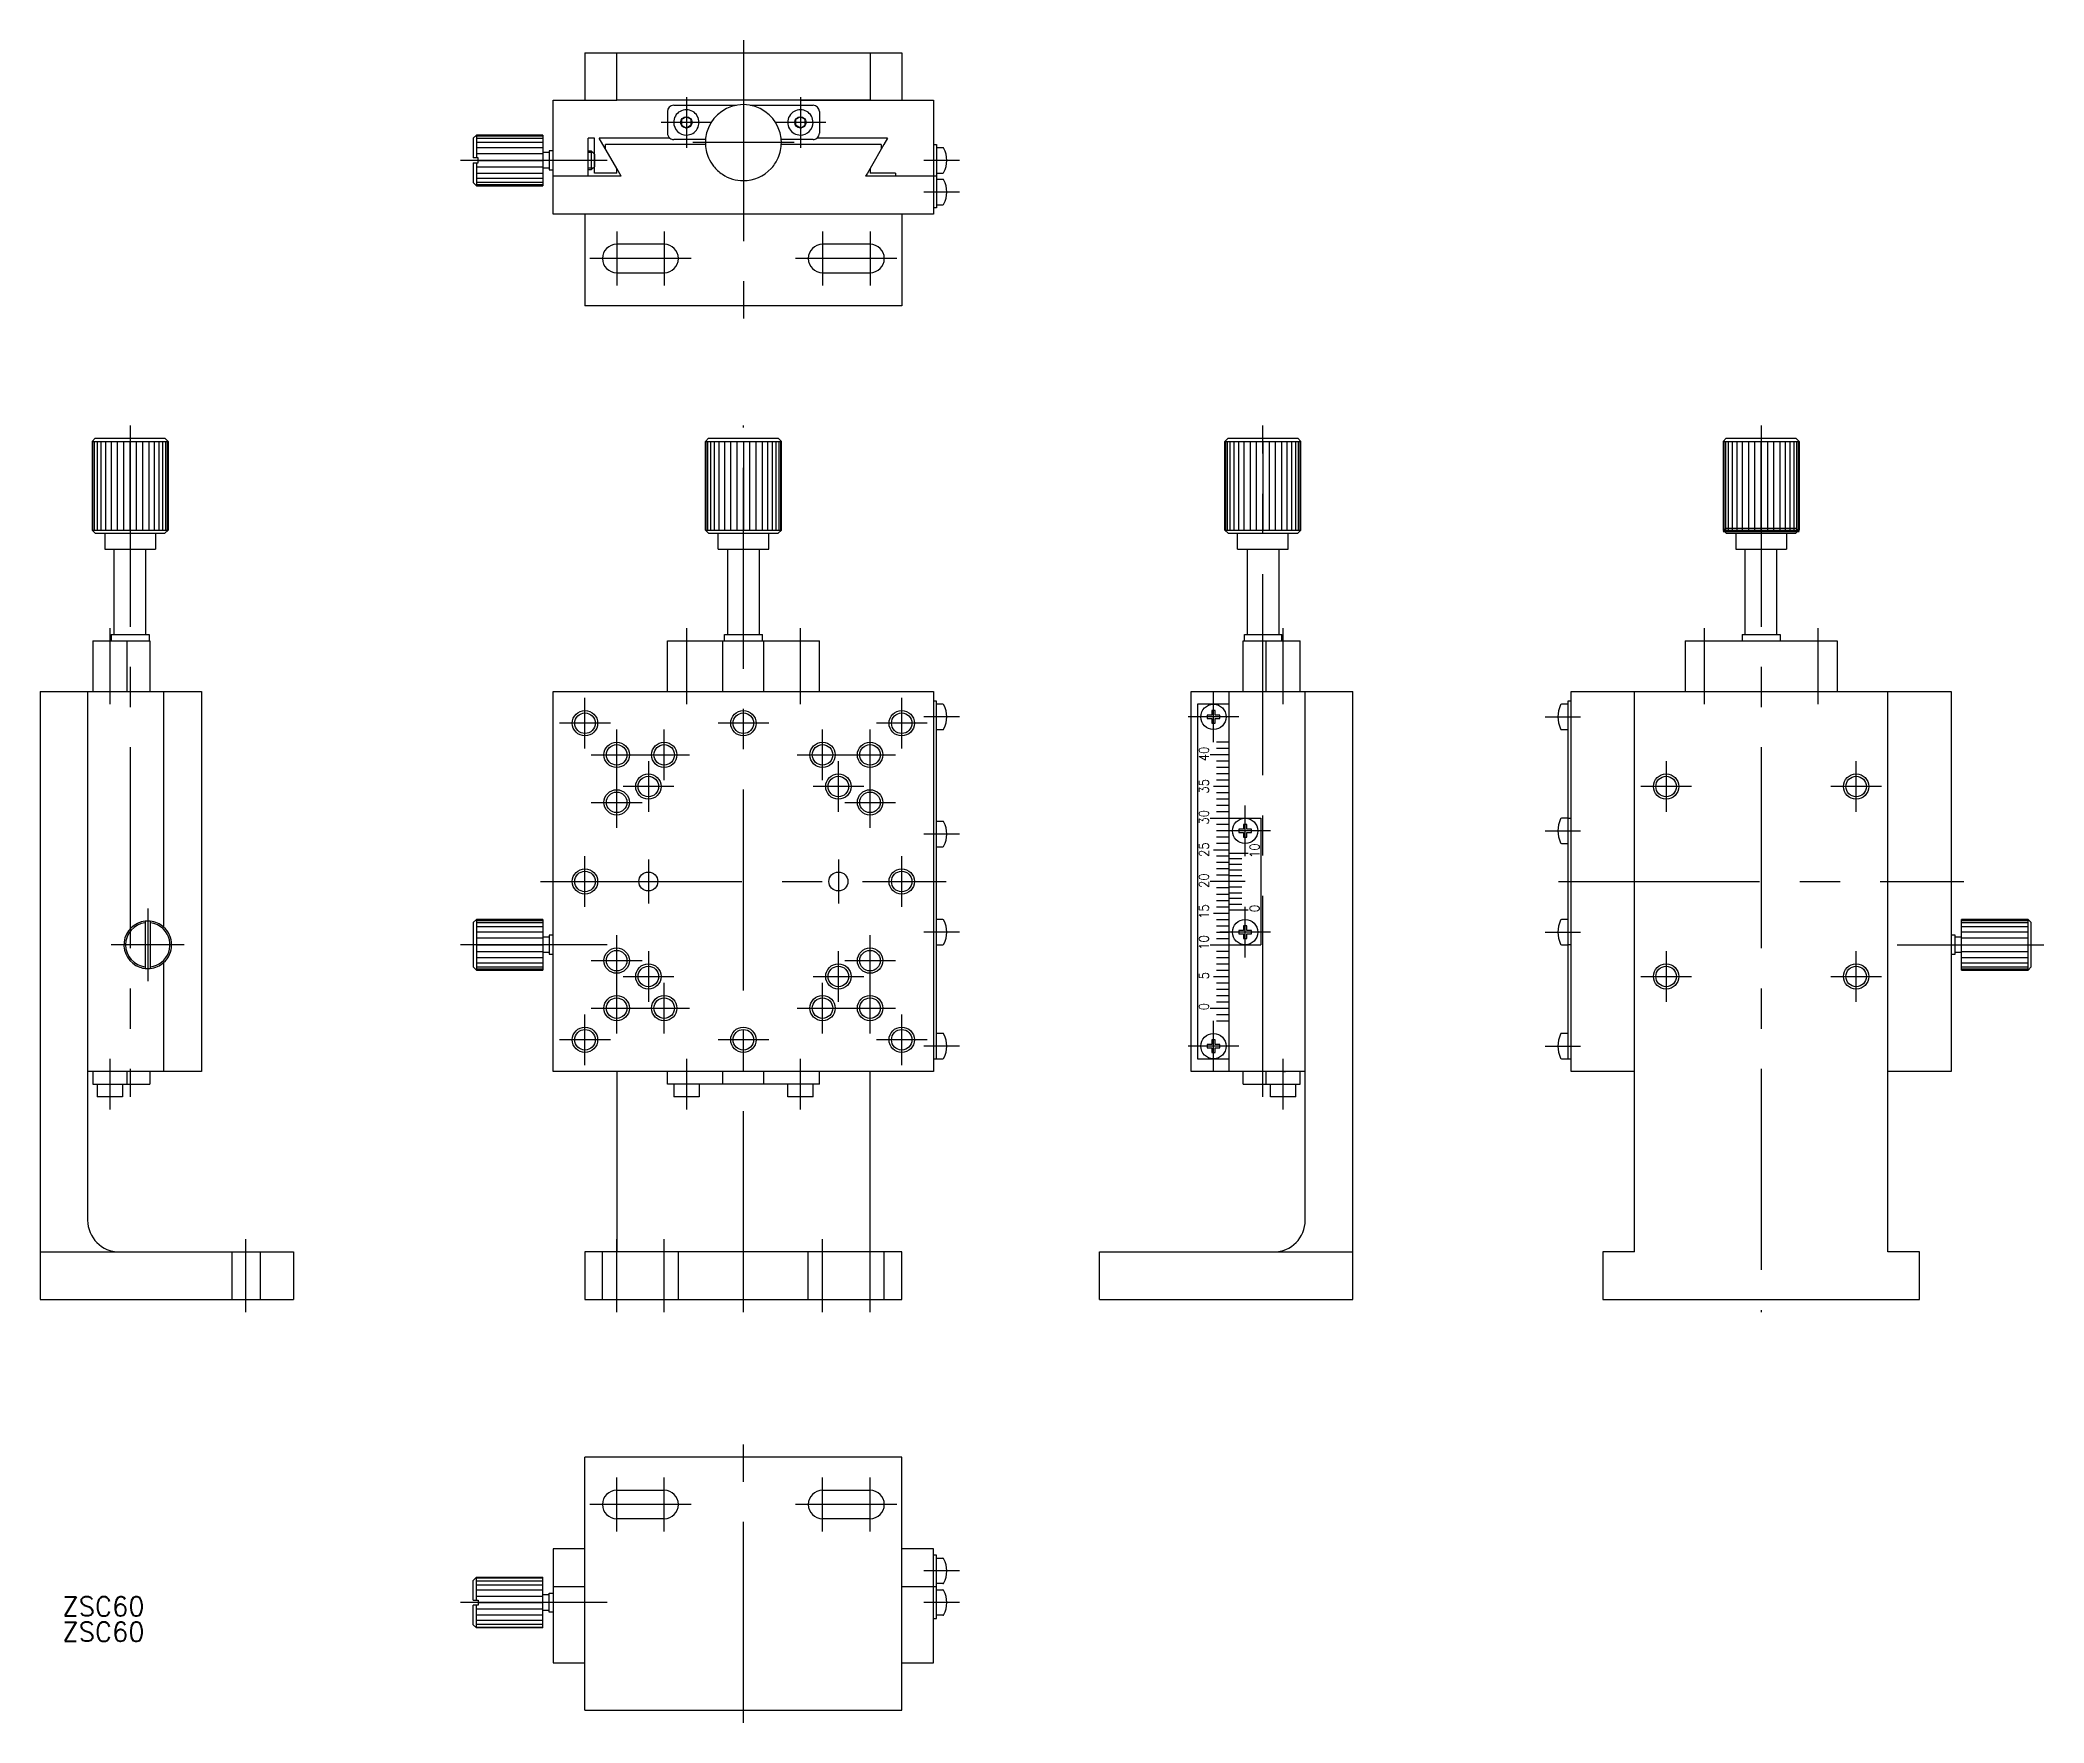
# Model space of a CAD drawing. Extents: x -111 to 205, y -133 to 133.
import ezdxf

# ---------------------------------------------------------------- set-up
doc = ezdxf.new("R2010")
doc.units = 0
doc.linetypes.add('CENTER', pattern=[50.8, 31.75, -6.35, 6.35, -6.35])
doc.linetypes.add('DASHED', pattern=[19.05, 12.7, -6.35])
doc.layers.get('0').update_dxf_attribs({"linetype": 'CONTINUOUS'})
doc.layers.add('CENTER', color=1, linetype='CENTER')
doc.styles.add('CONVERTER_1', font='txt.shx', dxfattribs={"width": 0.9})
doc.styles.get("Standard").update_dxf_attribs({"font": 'txt.shx', "height": 3, "bigfont": 'bigfont.shx'})

msp = doc.modelspace()

# ---------------------------------------------------------------- linework, layer by layer
at = {"color": 7, "linetype": 'CONTINUOUS'}
for p, q in [((-25, 130.9), (25, 130.9)), ((-25, 130.9), (-25, 123.4)), ((-20, 123.4), (-20, 130.9)), ((20, 130.9), (20, 123.4)), ((25, 130.9), (25, 123.4)), ((-30, 111.4), (-30, 123.4)), ((-30, 123.4), (-20, 123.4)), ((20, 123.4), (-20, 123.4)), ((9, 123.4), (20, 123.4)), ((20, 123.4), (30, 123.4)), ((30, 123.4), (30, 110.9)), ((-12, 121.6), (-12, 118.2)), ((-11, 122.6), (-1.09, 122.6)), ((-9, 120.8), (-9.78, 120.35)), ((-9.78, 120.35), (-9.78, 119.45)), ((-8.22, 120.35), (-9, 120.8)), ((-8.22, 119.45), (-8.22, 120.35)), ((1.09, 122.6), (11, 122.6)), ((9, 120.8), (8.22, 120.35)), ((8.22, 120.35), (8.22, 119.45)), ((9.78, 120.35), (9, 120.8)), ((9.78, 119.45), (9.78, 120.35)), ((12, 121.6), (12, 118.2)), ((-42.64, 117.4), (-42.14, 117.9)), ((-42.64, 117.4), (-42.64, 114.3)), ((-31.64, 117.9), (-42.14, 117.9)), ((-42.14, 117.9), (-42.14, 114.3)), ((-42.14, 117.77), (-31.64, 117.77)), ((-31.64, 117.37), (-42.14, 117.37)), ((-31.64, 117.9), (-31.64, 115.13)), ((-23.5, 117.4), (-24.5, 117.4)), ((-24.5, 111.4), (-24.5, 117.4)), ((-23.5, 111.9), (-23.5, 117.4)), ((-11.6, 117.4), (-22.75, 117.4)), ((-20, 112.64), (-22.75, 117.4)), ((-5.96, 117.2), (-11, 117.2)), ((-9.78, 119.45), (-9, 119)), ((-8.22, 119.45), (-9, 119)), ((11, 117.2), (5.96, 117.2)), ((9, 119), (8.22, 119.45)), ((9, 119), (9.78, 119.45)), ((22.75, 117.4), (11.6, 117.4)), ((22.75, 117.4), (22.18, 116.4)), ((-41.84, 114.3), (-42.64, 114.3)), ((-31.64, 116.73), (-42.14, 116.73)), ((-31.64, 115.9), (-42.14, 115.9)), ((-31.64, 114.94), (-42.14, 114.94)), ((-41.84, 113.9), (-41.84, 114.3)), ((-41.84, 113.9), (-31.64, 113.9)), ((-41.84, 113.5), (-41.84, 113.9)), ((-31.64, 115.13), (-31.64, 113.9)), ((-30.64, 115.13), (-31.64, 115.13)), ((-31.64, 113.9), (-31.64, 112.68)), ((-30, 115.4), (-30.64, 115.4)), ((-30.64, 115.4), (-30.64, 112.4)), ((-24.5, 115.4), (-24, 115.4)), ((-24, 115.4), (-24, 112.4)), ((-24, 115.4), (-23.5, 114.9)), ((-23.5, 113.9), (-23.5, 114.9)), ((-23.5, 114.9), (-23.5, 112.9)), ((-6, 116.4), (-21.75, 116.4)), ((-21.75, 115.67), (-21.75, 116.4)), ((21.75, 116.4), (6, 116.4)), ((22.18, 116.4), (20, 112.64)), ((21.75, 116.4), (21.75, 115.67)), ((30, 116.4), (30.5, 116.4)), ((30.5, 116.4), (30.5, 111.4)), ((31.49, 115.9), (30.5, 115.9)), ((-42.64, 113.5), (-41.84, 113.5)), ((-42.64, 113.5), (-42.64, 110.4)), ((-42.14, 113.5), (-42.14, 109.9)), ((-42.14, 112.87), (-31.64, 112.87)), ((-42.14, 111.9), (-31.64, 111.9)), ((-42.14, 111.07), (-31.64, 111.07)), ((-31.64, 112.68), (-31.64, 110.04)), ((-30.64, 112.68), (-31.64, 112.68)), ((-30.64, 112.4), (-30, 112.4)), ((-30, 111.9), (-30, 112.4)), ((-30, 105.4), (-30, 111.4)), ((-19.29, 111.4), (-30, 111.4)), ((-24, 112.4), (-24.5, 112.4)), ((-23.5, 112.9), (-24, 112.4)), ((-20, 111.9), (-23.5, 111.9)), ((-19.29, 111.4), (-20, 112.64)), ((-20, 111.9), (-20, 112.64)), ((19.58, 111.9), (19.29, 111.4)), ((30.5, 111.4), (19.29, 111.4)), ((20, 112.64), (19.58, 111.9)), ((20, 112.64), (20, 111.9)), ((24.04, 111.9), (20, 111.9)), ((24.04, 111.9), (24.04, 111.4)), ((30, 110.9), (30, 109.4)), ((30.5, 111.9), (31.49, 111.9)), ((30.5, 111.4), (30.5, 106.4)), ((31.49, 110.9), (30.5, 110.9)), ((-42.14, 109.9), (-42.64, 110.4)), ((-42.14, 110.44), (-31.64, 110.44)), ((-31.64, 110.04), (-42.14, 110.04)), ((-42.14, 109.9), (-31.64, 109.9)), ((-31.64, 110.04), (-31.64, 109.9)), ((30, 109.4), (30, 105.4)), ((30, 105.4), (-30, 105.4)), ((-25, 105.4), (-25, 90.9)), ((25, 105.4), (25, 90.9)), ((30.5, 106.4), (30, 106.4)), ((30.5, 106.9), (31.49, 106.9)), ((-12.5, 100.65), (-20, 100.65)), ((20, 100.65), (12.5, 100.65)), ((-20, 96.15), (-12.5, 96.15)), ((12.5, 96.15), (20, 96.15)), ((25, 90.9), (-25, 90.9)), ((-102.82, 69.5), (-102.32, 70)), ((-102.32, 70), (-99.02, 70)), ((-99.02, 70), (-98.82, 70)), ((-98.82, 70), (-94.82, 70)), ((-94.82, 70), (-91.32, 70)), ((-90.82, 69.5), (-91.32, 70)), ((-5.5, 70), (-6, 69.5)), ((-5.5, 70), (-2, 70)), ((-2, 70), (2, 70)), ((2, 70), (2.2, 70)), ((2.2, 70), (5.5, 70)), ((5.5, 70), (6, 69.5)), ((76.51, 70), (76.01, 69.5)), ((76.51, 70), (80.01, 70)), ((80.01, 70), (84.01, 70)), ((84.01, 70), (84.21, 70)), ((84.21, 70), (87.51, 70)), ((87.51, 70), (88.01, 69.5)), ((154.67, 69.5), (155.17, 70)), ((155.17, 70), (158.47, 70)), ((158.47, 70), (158.67, 70)), ((158.67, 70), (162.67, 70)), ((162.67, 70), (166.17, 70)), ((166.67, 69.5), (166.17, 70)), ((-102.82, 69.5), (-102.82, 55.5)), ((-102.82, 69.5), (-102.73, 69.5)), ((-102.73, 69.5), (-102.73, 55.5)), ((-102.73, 69.5), (-102.46, 69.5)), ((-102.46, 69.5), (-102.46, 55.5)), ((-102.46, 69.5), (-102.02, 69.5)), ((-102.02, 69.5), (-102.02, 55.5)), ((-102.02, 69.5), (-101.42, 69.5)), ((-101.42, 69.5), (-101.42, 55.5)), ((-101.42, 69.5), (-100.68, 69.5)), ((-100.68, 69.5), (-100.68, 55.5)), ((-100.68, 69.5), (-99.82, 69.5)), ((-99.82, 69.5), (-99.82, 55.5)), ((-99.82, 69.5), (-98.84, 69.5)), ((-98.84, 69.5), (-98.84, 55.5)), ((-98.84, 69.5), (-97.86, 69.5)), ((-97.86, 69.5), (-97.86, 55.5)), ((-97.86, 69.5), (-96.82, 69.5)), ((-96.82, 55.5), (-96.82, 69.5)), ((-96.82, 69.5), (-90.82, 69.5)), ((-95.78, 55.5), (-95.78, 69.5)), ((-94.8, 55.5), (-94.8, 69.5)), ((-93.82, 55.5), (-93.82, 69.5)), ((-92.97, 55.5), (-92.97, 69.5)), ((-92.23, 55.5), (-92.23, 69.5)), ((-91.63, 55.5), (-91.63, 69.5)), ((-91.18, 55.5), (-91.18, 69.5)), ((-90.91, 55.5), (-90.91, 69.5)), ((-90.82, 55.5), (-90.82, 69.5)), ((-90.82, 69.5), (-90.82, 55.5)), ((-6, 69.5), (-6, 55.5)), ((-6, 55.5), (-6, 69.5)), ((-6, 69.5), (0, 69.5)), ((-5.91, 69.5), (-5.91, 55.5)), ((-5.64, 69.5), (-5.64, 55.5)), ((-5.2, 69.5), (-5.2, 55.5)), ((-4.6, 69.5), (-4.6, 55.5)), ((-3.86, 69.5), (-3.86, 55.5)), ((-3, 69.5), (-3, 55.5)), ((-2.02, 69.5), (-2.02, 55.5)), ((-1.04, 69.5), (-1.04, 55.5)), ((0, 69.5), (0, 55.5)), ((0, 69.5), (1.04, 69.5)), ((1.04, 55.5), (1.04, 69.5)), ((1.04, 69.5), (2.02, 69.5)), ((2.02, 55.5), (2.02, 69.5)), ((2.02, 69.5), (3, 69.5)), ((3, 55.5), (3, 69.5)), ((3, 69.5), (3.86, 69.5)), ((3.86, 55.5), (3.86, 69.5)), ((3.86, 69.5), (4.6, 69.5)), ((4.6, 55.5), (4.6, 69.5)), ((4.6, 69.5), (5.2, 69.5)), ((5.2, 55.5), (5.2, 69.5)), ((5.2, 69.5), (5.64, 69.5)), ((5.64, 55.5), (5.64, 69.5)), ((5.64, 69.5), (5.91, 69.5)), ((5.91, 55.5), (5.91, 69.5)), ((5.91, 69.5), (6, 69.5)), ((6, 55.5), (6, 69.5)), ((76.01, 55.5), (76.01, 69.5)), ((76.01, 69.5), (76.01, 55.5)), ((76.01, 69.5), (82.01, 69.5)), ((76.11, 69.5), (76.11, 55.5)), ((76.38, 69.5), (76.38, 55.5)), ((76.82, 69.5), (76.82, 55.5)), ((77.42, 69.5), (77.42, 55.5)), ((78.16, 69.5), (78.16, 55.5)), ((79.01, 69.5), (79.01, 55.5)), ((79.99, 69.5), (79.99, 55.5)), ((80.97, 69.5), (80.97, 55.5)), ((82.01, 69.5), (82.01, 55.5)), ((82.01, 69.5), (83.06, 69.5)), ((83.06, 55.5), (83.06, 69.5)), ((83.06, 69.5), (84.03, 69.5)), ((84.03, 55.5), (84.03, 69.5)), ((84.03, 69.5), (85.01, 69.5)), ((85.01, 55.5), (85.01, 69.5)), ((85.01, 69.5), (85.87, 69.5)), ((85.87, 55.5), (85.87, 69.5)), ((85.87, 69.5), (86.61, 69.5)), ((86.61, 55.5), (86.61, 69.5)), ((86.61, 69.5), (87.21, 69.5)), ((87.21, 55.5), (87.21, 69.5)), ((87.21, 69.5), (87.65, 69.5)), ((87.65, 55.5), (87.65, 69.5)), ((87.65, 69.5), (87.92, 69.5)), ((87.92, 55.5), (87.92, 69.5)), ((87.92, 69.5), (88.01, 69.5)), ((88.01, 55.5), (88.01, 69.5)), ((154.67, 69.5), (154.67, 55.5)), ((154.67, 69.5), (154.77, 69.5)), ((154.77, 69.5), (154.77, 55.5)), ((154.77, 69.5), (155.04, 69.5)), ((155.04, 69.5), (155.04, 55.5)), ((155.04, 69.5), (155.48, 69.5)), ((155.48, 69.5), (155.48, 55.5)), ((155.48, 69.5), (156.08, 69.5)), ((156.08, 69.5), (156.08, 55.5)), ((156.08, 69.5), (156.82, 69.5)), ((156.82, 69.5), (156.82, 55.5)), ((156.82, 69.5), (157.67, 69.5)), ((157.67, 69.5), (157.67, 55.5)), ((157.67, 69.5), (158.65, 69.5)), ((158.65, 69.5), (158.65, 55.5)), ((158.65, 69.5), (159.63, 69.5)), ((159.63, 69.5), (159.63, 55.5)), ((159.63, 69.5), (160.67, 69.5)), ((160.67, 55.5), (160.67, 69.5)), ((160.67, 69.5), (166.67, 69.5)), ((161.72, 55.5), (161.72, 69.5)), ((162.69, 55.5), (162.69, 69.5)), ((163.67, 55.5), (163.67, 69.5)), ((164.53, 55.5), (164.53, 69.5)), ((165.27, 55.5), (165.27, 69.5)), ((165.87, 55.5), (165.87, 69.5)), ((166.31, 55.5), (166.31, 69.5)), ((166.58, 55.5), (166.58, 69.5)), ((166.67, 55.5), (166.67, 69.5)), ((166.67, 69.5), (166.67, 55.5)), ((-102.82, 55.5), (-102.73, 55.5)), ((-102.32, 55), (-102.82, 55.5)), ((-102.73, 55.5), (-102.46, 55.5)), ((-102.46, 55.5), (-102.02, 55.5)), ((-102.32, 55), (-91.32, 55)), ((-102.02, 55.5), (-101.42, 55.5)), ((-101.42, 55.5), (-100.68, 55.5)), ((-100.82, 55), (-92.82, 55)), ((-100.82, 55), (-100.82, 52.5)), ((-100.68, 55.5), (-99.82, 55.5)), ((-99.82, 55.5), (-98.84, 55.5)), ((-98.84, 55.5), (-97.86, 55.5)), ((-97.86, 55.5), (-96.82, 55.5)), ((-96.82, 55.5), (-90.82, 55.5)), ((-92.82, 55), (-92.82, 52.5)), ((-92.82, 55), (-92.82, 52.5)), ((-90.82, 55.5), (-91.32, 55)), ((-6, 55.5), (0, 55.5)), ((-5.5, 55), (-6, 55.5)), ((-5.5, 55), (5.5, 55)), ((-4, 52.5), (-4, 55)), ((-4, 52.5), (-4, 55)), ((0, 55.5), (1.04, 55.5)), ((1.04, 55.5), (2.02, 55.5)), ((2.02, 55.5), (3, 55.5)), ((3, 55.5), (3.86, 55.5)), ((3.86, 55.5), (4.6, 55.5)), ((4, 52.5), (4, 55)), ((4.6, 55.5), (5.2, 55.5)), ((5.2, 55.5), (5.64, 55.5)), ((6, 55.5), (5.5, 55)), ((5.64, 55.5), (5.91, 55.5)), ((5.91, 55.5), (6, 55.5)), ((76.51, 55), (76.01, 55.5)), ((76.01, 55.5), (82.01, 55.5)), ((76.51, 55), (87.51, 55)), ((78.01, 55), (86.01, 55)), ((78.01, 52.5), (78.01, 55)), ((78.01, 52.5), (78.01, 55)), ((82.01, 55.5), (83.06, 55.5)), ((83.06, 55.5), (84.03, 55.5)), ((84.03, 55.5), (85.01, 55.5)), ((85.01, 55.5), (85.87, 55.5)), ((85.87, 55.5), (86.61, 55.5)), ((86.01, 52.5), (86.01, 55)), ((86.61, 55.5), (87.21, 55.5)), ((87.21, 55.5), (87.65, 55.5)), ((88.01, 55.5), (87.51, 55)), ((87.65, 55.5), (87.92, 55.5)), ((87.92, 55.5), (88.01, 55.5)), ((154.67, 55.3), (155.17, 55.8)), ((154.67, 55.5), (154.77, 55.5)), ((155.17, 55), (154.67, 55.5)), ((154.67, 55.3), (154.77, 55.3)), ((154.77, 55.5), (155.04, 55.5)), ((154.77, 55.3), (155.04, 55.3)), ((155.04, 55.5), (155.48, 55.5)), ((155.04, 55.3), (155.48, 55.3)), ((155.17, 55.8), (158.47, 55.8)), ((155.17, 55), (166.17, 55)), ((155.48, 55.5), (156.08, 55.5)), ((155.48, 55.3), (156.08, 55.3)), ((156.08, 55.5), (156.82, 55.5)), ((156.08, 55.3), (156.82, 55.3)), ((156.67, 55), (156.67, 52.5)), ((156.67, 55), (164.67, 55)), ((156.82, 55.5), (157.67, 55.5)), ((156.82, 55.3), (157.67, 55.3)), ((157.67, 55.5), (158.65, 55.5)), ((157.67, 55.3), (158.65, 55.3)), ((158.47, 55.8), (158.67, 55.8)), ((158.65, 55.5), (159.63, 55.5)), ((158.65, 55.3), (159.63, 55.3)), ((158.67, 55.8), (162.67, 55.8)), ((159.63, 55.5), (160.67, 55.5)), ((159.63, 55.3), (160.67, 55.3)), ((160.67, 55.5), (166.67, 55.5)), ((160.67, 55.3), (166.67, 55.3)), ((162.67, 55.8), (166.17, 55.8)), ((164.67, 55), (164.67, 52.5)), ((164.67, 55), (164.67, 52.5)), ((166.67, 55.3), (166.17, 55.8)), ((166.67, 55.5), (166.17, 55)), ((-100.82, 52.5), (-92.82, 52.5)), ((-100.82, 52.5), (-99.32, 52.5)), ((-99.32, 39), (-99.32, 52.5)), ((-99.32, 52.5), (-94.32, 52.5)), ((-94.32, 39), (-94.32, 52.5)), ((-94.32, 52.5), (-92.82, 52.5)), ((-4, 52.5), (4, 52.5)), ((-4, 52.5), (-2.5, 52.5)), ((-2.5, 52.5), (-2.5, 39)), ((2.5, 52.5), (2.5, 39)), ((2.5, 52.5), (4, 52.5)), ((78.01, 52.5), (86.01, 52.5)), ((78.01, 52.5), (79.51, 52.5)), ((79.51, 52.5), (79.51, 39)), ((79.51, 52.5), (84.51, 52.5)), ((84.51, 52.5), (86.01, 52.5)), ((84.51, 52.5), (84.51, 39)), ((156.67, 52.5), (158.17, 52.5)), ((156.67, 52.5), (164.67, 52.5)), ((158.17, 39), (158.17, 52.5)), ((158.17, 52.5), (163.17, 52.5)), ((163.17, 39), (163.17, 52.5)), ((163.17, 52.5), (164.67, 52.5)), ((-102.72, 38), (-102.72, 30)), ((-102.72, 38), (-97.32, 38)), ((-99.82, 39), (-93.82, 39)), ((-99.82, 39), (-99.82, 38)), ((-97.32, 38), (-97.32, 30)), ((-97.32, 38), (-93.72, 38)), ((-93.82, 39), (-93.82, 38)), ((-93.72, 38), (-93.72, 30)), ((-12, 30), (-12, 38)), ((-12, 38), (-4, 38)), ((-4, 38), (-2.5, 38)), ((-3.25, 30), (-3.25, 38)), ((-3, 39), (-2.5, 39)), ((-3, 38), (-3, 39)), ((-2.5, 39), (2.5, 39)), ((-2.5, 38), (2.5, 38)), ((2.5, 39), (3, 39)), ((2.5, 38), (3, 38)), ((3, 38), (3, 39)), ((3, 38), (4, 38)), ((3.25, 30), (3.25, 38)), ((4, 38), (12, 38)), ((12, 30), (12, 38)), ((78.91, 30), (78.91, 38)), ((78.91, 38), (82.51, 38)), ((79.11, 39), (85.01, 39)), ((79.11, 38), (79.11, 39)), ((82.51, 38), (87.91, 38)), ((82.51, 30), (82.51, 38)), ((85.01, 38), (85.01, 39)), ((87.91, 30), (87.91, 38)), ((148.67, 38), (156.67, 38)), ((148.67, 38), (148.67, 30)), ((156.67, 38), (157.67, 38)), ((157.67, 39), (158.17, 39)), ((157.67, 39), (157.67, 38)), ((157.67, 38), (158.17, 38)), ((158.17, 39), (163.17, 39)), ((158.17, 38), (163.17, 38)), ((163.17, 39), (163.67, 39)), ((163.17, 38), (164.67, 38)), ((163.67, 39), (163.67, 38)), ((164.67, 38), (172.67, 38)), ((172.67, 38), (172.67, 30)), ((-93.72, 32), (-93.72, 30)), ((78.91, 30), (78.91, 32)), ((-111.02, 30), (-111.02, -66)), ((-111.02, 30), (-103.52, 30)), ((-103.52, 30), (-103.52, -30)), ((-103.52, 30), (-103.52, -30)), ((-103.52, 30), (-103.52, -53.5)), ((-103.52, 30), (-93.72, 30)), ((-103.52, 30), (-93.72, 30)), ((-103.52, 30), (-102.72, 30)), ((-103.52, 30), (-102.72, 30)), ((-93.72, 30), (-85.52, 30)), ((-91.52, 30), (-91.52, -7.19)), ((-85.52, 30), (-85.52, -30)), ((-30, -30), (-30, 30)), ((-30, 30), (-14, 30)), ((-20, 30), (20, 30)), ((-14, 30), (-12, 30)), ((-12, 30), (-10, 30)), ((-10, 30), (-4, 30)), ((-4, 30), (-3, 30)), ((-3, 30), (-2.5, 30)), ((-2.5, 30), (2.5, 30)), ((2.5, 30), (3, 30)), ((3, 30), (4, 30)), ((4, 30), (5, 30)), ((5, 30), (10, 30)), ((10, 30), (12, 30)), ((12, 30), (14, 30)), ((14, 30), (30, 30)), ((30, 30), (30, -30)), ((30.5, 28.5), (30, 28.5)), ((30.5, -28), (30.5, 28.5)), ((70.71, -30), (70.71, 30)), ((70.71, 30), (78.71, 30)), ((76.71, 18.5), (76.71, 30)), ((78.11, 30), (88.71, 30)), ((78.91, 30), (88.71, 30)), ((87.91, 30), (88.71, 30)), ((88.71, -30), (88.71, 30)), ((88.71, -53.5), (88.71, 30)), ((88.71, 30), (96.21, 30)), ((96.21, -66), (96.21, 30)), ((130.17, 28.5), (130.17, -28)), ((130.67, 28.5), (130.17, 28.5)), ((130.67, -30), (130.67, 30)), ((130.67, 30), (190.67, 30)), ((140.67, -30), (140.67, 30)), ((180.67, -30), (180.67, 30)), ((190.67, 30), (190.67, -30)), ((31.49, 28), (30.5, 28)), ((71.71, 28), (71.71, -28)), ((76.71, 28), (71.71, 28)), ((73.21, 26.25), (73.21, 25.75)), ((73.96, 26.25), (73.21, 26.25)), ((73.21, 25.75), (73.96, 25.75)), ((73.96, 27), (73.96, 26.25)), ((74.46, 27), (73.96, 27)), ((73.96, 25.75), (73.96, 25)), ((74.46, 26.25), (74.46, 27)), ((75.21, 26.25), (74.46, 26.25)), ((74.46, 25.75), (75.21, 25.75)), ((74.46, 25), (74.46, 25.75)), ((75.21, 25.75), (75.21, 26.25)), ((130.17, 28), (129.18, 28)), ((30.5, 24), (31.49, 24)), ((73.96, 25), (74.46, 25)), ((129.18, 24), (130.17, 24)), ((76.71, 20), (73.71, 20)), ((76.71, 22), (74.71, 22)), ((76.71, 21), (74.71, 21)), ((76.71, 19), (74.71, 19)), ((76.71, 18), (74.71, 18)), ((76.71, 17), (74.71, 17)), ((76.71, 16), (74.71, 16)), ((76.71, 6.5), (76.71, 18.5)), ((76.71, 15), (74.21, 15)), ((76.71, 14), (74.71, 14)), ((76.71, 13), (74.71, 13)), ((31.49, 9.5), (30.5, 9.5)), ((73.71, 10), (81.71, 10)), ((76.71, 12), (74.71, 12)), ((76.71, 11), (74.71, 11)), ((81.71, 10), (81.71, -10)), ((130.17, 10), (129.18, 10)), ((130.17, 10), (130.67, 10)), ((76.71, 9), (74.71, 9)), ((76.71, 8), (74.71, 8)), ((76.71, 7), (74.71, 7)), ((76.71, -7.5), (76.71, 6.5)), ((78.21, 8.25), (78.21, 7.75)), ((78.96, 8.25), (78.21, 8.25)), ((78.21, 7.75), (78.96, 7.75)), ((78.96, 9), (78.96, 8.25)), ((79.46, 9), (78.96, 9)), ((78.96, 7.75), (78.96, 7)), ((78.96, 7), (79.46, 7)), ((79.46, 8.25), (79.46, 9)), ((80.21, 8.25), (79.46, 8.25)), ((79.46, 7.75), (80.21, 7.75)), ((79.46, 7), (79.46, 7.75)), ((80.21, 7.75), (80.21, 8.25)), ((30.5, 5.5), (31.49, 5.5)), ((74.21, 5), (76.71, 5)), ((76.71, 6), (74.71, 6)), ((76.71, 4), (74.71, 4)), ((76.71, 4.5), (79.71, 4.5)), ((78.71, 3.6), (76.71, 3.6)), ((129.18, 6), (130.17, 6)), ((76.71, 0), (73.71, 0)), ((76.71, 3), (74.71, 3)), ((76.71, 2), (74.71, 2)), ((76.71, 1), (74.71, 1)), ((78.71, 2.7), (76.71, 2.7)), ((78.71, 1.8), (76.71, 1.8)), ((78.71, 0.9), (76.71, 0.9)), ((79.21, 0), (76.71, 0)), ((76.71, -1), (74.71, -1)), ((74.71, -2), (76.71, -2)), ((74.71, -3), (76.71, -3)), ((78.71, -0.9), (76.71, -0.9)), ((76.71, -1.8), (78.71, -1.8)), ((78.71, -2.7), (76.71, -2.7)), ((-94.42, -6.26), (-94.42, -13.74)), ((-93.62, -6.26), (-93.62, -13.74)), ((-42.64, -6.5), (-42.14, -6)), ((-31.64, -6), (-42.14, -6)), ((-42.14, -6), (-42.14, -14)), ((-42.14, -6.14), (-31.64, -6.14)), ((-31.64, -6), (-31.64, -8.78)), ((31.49, -6), (30.5, -6)), ((74.21, -5), (76.71, -5)), ((74.71, -4), (76.71, -4)), ((74.71, -6), (76.71, -6)), ((76.71, -3.6), (78.71, -3.6)), ((76.71, -4.5), (79.71, -4.5)), ((130.17, -6), (129.18, -6)), ((202.81, -6), (192.31, -6)), ((192.31, -8.78), (192.31, -6)), ((192.31, -6.14), (202.81, -6.14)), ((202.81, -6), (203.31, -6.5)), ((202.81, -14), (202.81, -6)), ((-42.64, -6.5), (-42.64, -13.5)), ((-31.64, -6.54), (-42.14, -6.54)), ((-31.64, -7.17), (-42.14, -7.17)), ((-31.64, -8), (-42.14, -8)), ((-31.64, -8.96), (-42.14, -8.96)), ((-30.64, -8.78), (-31.64, -8.78)), ((-31.64, -8.78), (-31.64, -10)), ((-30.64, -8.5), (-30.64, -11.5)), ((-30, -8.5), (-30.64, -8.5)), ((74.71, -7), (76.71, -7)), ((74.71, -8), (76.71, -8)), ((74.71, -9), (76.71, -9)), ((76.71, -17.5), (76.71, -7.5)), ((78.21, -7.75), (78.21, -8.25)), ((78.96, -7.75), (78.21, -7.75)), ((78.21, -8.25), (78.96, -8.25)), ((78.96, -7), (78.96, -7.75)), ((79.46, -7), (78.96, -7)), ((78.96, -8.25), (78.96, -9)), ((78.96, -9), (79.46, -9)), ((79.46, -7.75), (79.46, -7)), ((80.21, -7.75), (79.46, -7.75)), ((79.46, -8.25), (80.21, -8.25)), ((79.46, -9), (79.46, -8.25)), ((80.21, -8.25), (80.21, -7.75)), ((191.31, -8.5), (190.67, -8.5)), ((191.31, -11.5), (191.31, -8.5)), ((192.31, -8.78), (191.31, -8.78)), ((202.81, -6.54), (192.31, -6.54)), ((202.81, -7.17), (192.31, -7.17)), ((202.81, -8), (192.31, -8)), ((192.31, -10), (192.31, -8.78)), ((202.81, -8.96), (192.31, -8.96)), ((203.31, -13.5), (203.31, -6.5)), ((-42.14, -10), (-31.64, -10)), ((-42.14, -11.04), (-31.64, -11.04)), ((-42.14, -12), (-31.64, -12)), ((-31.64, -10), (-31.64, -11.23)), ((-31.64, -11.23), (-31.64, -13.86)), ((-30.64, -11.23), (-31.64, -11.23)), ((-30.64, -11.5), (-30, -11.5)), ((30.5, -10), (31.49, -10)), ((73.71, -10), (81.71, -10)), ((74.71, -11), (76.71, -11)), ((74.71, -12), (76.71, -12)), ((129.18, -10), (130.17, -10)), ((130.67, -10), (130.17, -10)), ((190.67, -11.5), (191.31, -11.5)), ((192.31, -11.23), (191.31, -11.23)), ((192.31, -10), (202.81, -10)), ((192.31, -11.23), (192.31, -10)), ((192.31, -11.04), (202.81, -11.04)), ((192.31, -13.86), (192.31, -11.23)), ((192.31, -12), (202.81, -12)), ((-91.52, -12.81), (-91.52, -30)), ((-42.14, -14), (-42.64, -13.5)), ((-42.14, -12.83), (-31.64, -12.83)), ((-42.14, -13.46), (-31.64, -13.46)), ((-31.64, -13.86), (-42.14, -13.86)), ((-42.14, -14), (-31.64, -14)), ((-31.64, -13.86), (-31.64, -14)), ((74.21, -15), (76.71, -15)), ((74.71, -13), (76.71, -13)), ((74.71, -14), (76.71, -14)), ((192.31, -12.83), (202.81, -12.83)), ((192.31, -13.46), (202.81, -13.46)), ((202.81, -13.86), (192.31, -13.86)), ((192.31, -14), (192.31, -13.86)), ((192.31, -14), (202.81, -14)), ((203.31, -13.5), (202.81, -14)), ((74.71, -16), (76.71, -16)), ((74.71, -17), (76.71, -17)), ((74.71, -18), (76.71, -18)), ((76.71, -30), (76.71, -17.5)), ((73.71, -20), (76.71, -20)), ((74.71, -19), (76.71, -19)), ((74.71, -21), (76.71, -21)), ((74.71, -22), (76.71, -22)), ((31.49, -24), (30.5, -24)), ((74.46, -25), (73.96, -25)), ((73.96, -25), (73.96, -25.75)), ((74.46, -25.75), (74.46, -25)), ((130.17, -24), (129.18, -24)), ((30, -28), (30.5, -28)), ((30.5, -28), (31.49, -28)), ((71.71, -28), (76.71, -28)), ((73.96, -25.75), (73.21, -25.75)), ((73.21, -25.75), (73.21, -26.25)), ((73.21, -26.25), (73.96, -26.25)), ((73.96, -26.25), (73.96, -27)), ((73.96, -27), (74.46, -27)), ((75.21, -25.75), (74.46, -25.75)), ((74.46, -27), (74.46, -26.25)), ((74.46, -26.25), (75.21, -26.25)), ((75.21, -26.25), (75.21, -25.75)), ((129.18, -28), (130.17, -28)), ((130.17, -28), (130.67, -28)), ((-102.72, -30), (-103.52, -30)), ((-99.82, -30), (-102.72, -30)), ((-102.72, -30), (-102.72, -32)), ((-89.52, -30), (-100.42, -30)), ((-93.72, -30), (-100.02, -30)), ((-97.32, -30), (-97.32, -32)), ((-93.72, -30), (-93.72, -32)), ((-93.72, -30), (-93.72, -32)), ((-85.52, -30), (-89.52, -30)), ((-25, -30), (-30, -30)), ((-20, -30), (-25, -30)), ((-20, -30), (-20, -58.5)), ((-5, -30), (-20, -30)), ((-12, -30), (-14, -30)), ((-10, -30), (-12, -30)), ((-12, -32), (-12, -30)), ((-3.5, -30), (-5, -30)), ((-3.25, -30), (-3.5, -30)), ((3.25, -30), (-3.25, -30)), ((-3.25, -32), (-3.25, -30)), ((3.5, -30), (3.25, -30)), ((3.25, -32), (3.25, -30)), ((5, -30), (3.5, -30)), ((30, -30), (5, -30)), ((12, -32), (12, -30)), ((20, -58.5), (20, -30)), ((88.71, -30), (70.71, -30)), ((85.21, -30), (78.91, -30)), ((78.91, -32), (78.91, -30)), ((78.91, -32), (78.91, -30)), ((82.51, -32), (82.51, -30)), ((87.91, -30), (85.01, -30)), ((85.21, -30), (85.21, -30)), ((86.01, -30), (85.31, -30)), ((85.31, -30), (85.61, -30)), ((87.91, -32), (87.91, -30)), ((88.71, -30), (87.91, -30)), ((140.67, -30), (130.67, -30)), ((140.67, -58.5), (140.67, -30)), ((180.67, -58.5), (180.67, -30)), ((190.67, -30), (180.67, -30)), ((-102.72, -32), (-100.02, -32)), ((-102.02, -32), (-102.02, -34)), ((-100.02, -34), (-102.02, -34)), ((-100.02, -32), (-93.72, -32)), ((-98.02, -34), (-100.02, -34)), ((-98.02, -32), (-98.02, -34)), ((-5, -32), (-12, -32)), ((-11, -32), (-12, -32)), ((-11, -32), (-11, -34)), ((-7, -34), (-11, -34)), ((-7, -32), (-7, -34)), ((-3.5, -32), (-5, -32)), ((-3.25, -32), (-3.5, -32)), ((3.25, -32), (-3.25, -32)), ((3.5, -32), (3.25, -32)), ((5, -32), (3.5, -32)), ((12, -32), (5, -32)), ((7, -34), (7, -32)), ((11, -34), (7, -34)), ((11, -34), (11, -32)), ((78.91, -32), (85.21, -32)), ((83.21, -34), (83.21, -32)), ((85.21, -34), (83.21, -34)), ((85.21, -32), (87.91, -32)), ((87.21, -34), (85.21, -34)), ((87.21, -34), (87.21, -32)), ((-111.02, -58.5), (-71.02, -58.5)), ((-71.02, -58.5), (-71.02, -66)), ((-25, -58.5), (-25, -66)), ((-20, -58.5), (-25, -58.5)), ((25, -58.5), (-20, -58.5)), ((25, -66), (25, -58.5)), ((56.21, -58.5), (96.21, -58.5)), ((56.21, -66), (56.21, -58.5)), ((135.67, -58.5), (135.67, -66)), ((140.67, -58.5), (135.67, -58.5)), ((185.67, -58.5), (180.67, -58.5)), ((185.67, -66), (185.67, -58.5)), ((-111.02, -66), (-71.02, -66)), ((-25, -66), (25, -66)), ((56.21, -66), (96.21, -66)), ((135.67, -66), (185.67, -66)), ((25, -90.9), (-25, -90.9)), ((-25, -130.9), (-25, -90.9)), ((25, -130.9), (25, -90.9)), ((-20, -96.15), (-12.5, -96.15)), ((12.5, -96.15), (20, -96.15)), ((-12.5, -100.65), (-20, -100.65)), ((20, -100.65), (12.5, -100.65)), ((-30, -105.4), (-30, -111.4)), ((-25, -105.4), (-30, -105.4)), ((30, -105.4), (25, -105.4)), ((30, -109.4), (30, -105.4)), ((30.5, -106.4), (30, -106.4)), ((30.5, -111.4), (30.5, -106.4)), ((30.5, -106.9), (31.49, -106.9)), ((-42.14, -109.9), (-42.64, -110.4)), ((-42.64, -113.5), (-42.64, -110.4)), ((-42.14, -109.9), (-31.64, -109.9)), ((-42.14, -113.5), (-42.14, -109.9)), ((-31.64, -110.04), (-42.14, -110.04)), ((-42.14, -110.44), (-31.64, -110.44)), ((-31.64, -110.04), (-31.64, -109.9)), ((-31.64, -112.68), (-31.64, -110.04)), ((30, -110.9), (30, -109.4)), ((-42.64, -113.5), (-41.84, -113.5)), ((-42.14, -111.07), (-31.64, -111.07)), ((-42.14, -111.9), (-31.64, -111.9)), ((-42.14, -112.87), (-31.64, -112.87)), ((-41.84, -113.5), (-41.84, -113.9)), ((-30.64, -112.68), (-31.64, -112.68)), ((-31.64, -113.9), (-31.64, -112.68)), ((-30.64, -115.4), (-30.64, -112.4)), ((-30.64, -112.4), (-30, -112.4)), ((-30, -111.4), (-30, -123.4)), ((-25, -111.4), (-30, -111.4)), ((-30, -111.9), (-30, -112.4)), ((30.5, -111.4), (25, -111.4)), ((30, -123.4), (30, -110.9)), ((31.49, -110.9), (30.5, -110.9)), ((30.5, -116.4), (30.5, -111.4)), ((30.5, -111.9), (31.49, -111.9)), ((-42.64, -117.4), (-42.64, -114.3)), ((-41.84, -114.3), (-42.64, -114.3)), ((-42.14, -117.9), (-42.14, -114.3)), ((-31.64, -114.94), (-42.14, -114.94)), ((-31.64, -115.9), (-42.14, -115.9)), ((-31.64, -116.73), (-42.14, -116.73)), ((-41.84, -113.9), (-31.64, -113.9)), ((-41.84, -113.9), (-41.84, -114.3)), ((-31.64, -115.13), (-31.64, -113.9)), ((-31.64, -117.9), (-31.64, -115.13)), ((-30.64, -115.13), (-31.64, -115.13)), ((-30, -115.4), (-30.64, -115.4)), ((30, -116.4), (30.5, -116.4)), ((31.49, -115.9), (30.5, -115.9)), ((-42.64, -117.4), (-42.14, -117.9)), ((-31.64, -117.37), (-42.14, -117.37)), ((-42.14, -117.77), (-31.64, -117.77)), ((-31.64, -117.9), (-42.14, -117.9)), ((-30, -123.4), (-25, -123.4)), ((25, -123.4), (30, -123.4)), ((-25, -130.9), (25, -130.9))]:
    msp.add_line(p, q, dxfattribs=at)
at = {"color": 3, "linetype": 'CONTINUOUS'}
for p, q in [((-23.73, 115.13), (-24.5, 115.13)), ((-23.73, 112.67), (-24.5, 112.67))]:
    msp.add_line(p, q, dxfattribs=at)
at = {"color": 3, "linetype": 'DASHED'}
for p, q in [((-80.77, -58.5), (-80.77, -66)), ((-76.27, -58.5), (-76.27, -66)), ((-22.25, -66), (-22.25, -58.5)), ((-10.25, -66), (-10.25, -58.5)), ((10.25, -66), (10.25, -58.5)), ((22.25, -66), (22.25, -58.5))]:
    msp.add_line(p, q, dxfattribs=at)
at = {"color": 7, "linetype": 'CONTINUOUS'}
for centre, radius in [((-9, 119.9), 0.9), ((9, 119.9), 0.9), ((-25, 25), 1.62), ((0, 25), 1.62), ((25, 25), 1.62), ((74.21, 26), 2), ((-20, 20), 1.62), ((-12.5, 20), 1.62), ((12.5, 20), 1.62), ((20, 20), 1.62), ((-15, 15), 1.62), ((15, 15), 1.62), ((145.67, 15), 1.62), ((175.67, 15), 1.62), ((-20, 12.5), 1.62), ((20, 12.5), 1.62), ((79.21, 8), 2), ((-25, 0), 1.62), ((-15, 0), 1.5), ((15, 0), 1.5), ((25, 0), 1.62), ((79.21, -8), 2), ((-20, -12.5), 1.62), ((20, -12.5), 1.62), ((-15, -15), 1.62), ((15, -15), 1.62), ((145.67, -15), 1.62), ((175.67, -15), 1.62), ((-20, -20), 1.62), ((-12.5, -20), 1.62), ((12.5, -20), 1.62), ((20, -20), 1.62), ((-25, -25), 1.62), ((0, -25), 1.62), ((25, -25), 1.62), ((74.21, -26), 2)]:
    msp.add_circle(centre, radius, dxfattribs=at)
at = {"color": 3, "linetype": 'CONTINUOUS'}
for centre in [(-25, 25), (0, 25), (25, 25), (-20, 20), (-12.5, 20), (12.5, 20), (20, 20), (-15, 15), (-15, 15), (15, 15), (15, 15), (145.67, 15), (175.67, 15), (-20, 12.5), (20, 12.5), (-25, 0), (25, 0), (-20, -12.5), (20, -12.5), (-15, -15), (15, -15), (145.67, -15), (175.67, -15), (-20, -20), (-12.5, -20), (12.5, -20), (20, -20), (-25, -25), (0, -25), (25, -25)]:
    msp.add_circle(centre, 2, dxfattribs=at)
at = {"color": 7, "linetype": 'CONTINUOUS'}
for centre, radius, start, end in [((-11, 121.6), 1, 90, 180), ((-9, 119.9), 2, 150, 180), ((-9, 119.9), 2, 90, 150), ((-9, 119.9), 2, 30, 90), ((-9, 119.9), 2, 330, 30), ((0, 116.7), 6, 108.1949, 173.3002), ((0, 116.7), 6, 71.8051, 108.1949), ((0, 116.7), 6, 6.6998, 71.8051), ((9, 119.9), 2, 150, 210), ((9, 119.9), 2, 90, 150), ((9, 119.9), 2, 30, 90), ((9, 119.9), 2, 0, 30), ((11, 121.6), 1, 0, 90), ((-11, 118.2), 1, 180, 233.1301), ((-11, 118.2), 1, 233.1301, 270), ((-9, 119.9), 2, 180, 270), ((-9, 119.9), 2, 270, 330), ((0, 116.7), 6, 173.3002, 180), ((0, 116.7), 6, 1.9102, 6.6998), ((9, 119.9), 2, 210, 270), ((9, 119.9), 2, 270, 0), ((11, 118.2), 1, 270, 306.8699), ((11, 118.2), 1, 306.8699, 0), ((0, 116.7), 6, 180, 203.5565), ((0, 116.7), 6, 203.5565, 218.0731), ((0, 116.7), 6, 327.769, 336.4435), ((0, 116.7), 6, 336.4435, 0), ((0, 116.7), 6, 0, 1.9102), ((31.49, 115.7), 0.2, 25.6716, 90), ((27.75, 113.9), 4.35, 334.3284, 25.6716), ((0, 116.7), 6, 218.0731, 236.4427), ((0, 116.7), 6, 236.4427, 270), ((0, 116.7), 6, 270, 316.8953), ((0, 116.7), 6, 316.8953, 318.1897), ((0, 116.7), 6, 318.1897, 327.769), ((31.49, 112.1), 0.2, 270, 334.3284), ((31.49, 110.7), 0.2, 25.6716, 90), ((27.75, 108.9), 4.35, 334.3284, 25.6716), ((31.49, 107.1), 0.2, 270, 334.3284), ((-20, 98.4), 2.25, 90, 270), ((-12.5, 98.4), 2.25, 270, 90), ((12.5, 98.4), 2.25, 90, 270), ((20, 98.4), 2.25, 270, 90), ((31.49, 27.8), 0.2, 25.6716, 90), ((27.75, 26), 4.35, 334.3284, 25.6716), ((132.93, 26), 4.35, 154.3284, 205.6716), ((129.18, 27.8), 0.2, 90, 154.3284), ((31.49, 24.2), 0.2, 270, 334.3284), ((129.18, 24.2), 0.2, 205.6716, 270), ((31.49, 9.3), 0.2, 25.6716, 90), ((132.93, 8), 4.35, 154.3284, 205.6716), ((129.18, 9.8), 0.2, 90, 154.3284), ((27.75, 7.5), 4.35, 334.3284, 25.6716), ((31.49, 5.7), 0.2, 270, 334.3284), ((129.18, 6.2), 0.2, 205.6716, 270), ((-94.02, -10), 3.76, 96.1042, 250.1725), ((-94.02, -10), 3.76, 83.8958, 96.1042), ((-94.02, -10), 3.76, 48.3482, 83.8958), ((31.49, -6.2), 0.2, 25.6716, 90), ((27.75, -8), 4.35, 334.3284, 25.6716), ((132.93, -8), 4.35, 154.3284, 205.6716), ((129.18, -6.2), 0.2, 90, 154.3284), ((-94.02, -10), 3.5, 96.5624, 263.4376), ((-94.02, -10), 3.5, 45, 83.4376), ((-94.02, -10), 3.5, 276.5624, 45), ((-94.02, -10), 3.76, 311.6518, 48.3482), ((31.49, -9.8), 0.2, 270, 334.3284), ((129.18, -9.8), 0.2, 205.6716, 270), ((-94.02, -10), 3.76, 250.1725, 263.8958), ((-94.02, -10), 3.76, 263.8958, 276.1042), ((-94.02, -10), 3.76, 276.1042, 311.6518), ((31.49, -24.2), 0.2, 25.6716, 90), ((27.75, -26), 4.35, 334.3284, 25.6716), ((132.93, -26), 4.35, 154.3284, 205.6716), ((129.18, -24.2), 0.2, 90, 154.3284), ((31.49, -27.8), 0.2, 270, 334.3284), ((129.18, -27.8), 0.2, 205.6716, 270), ((-98.52, -53.5), 5, 180, 270), ((83.71, -53.5), 5, 270, 0), ((-20, -98.4), 2.25, 90, 270), ((-12.5, -98.4), 2.25, 270, 90), ((12.5, -98.4), 2.25, 90, 270), ((20, -98.4), 2.25, 270, 90), ((31.49, -107.1), 0.2, 25.6716, 90), ((27.75, -108.9), 4.35, 334.3284, 25.6716), ((31.49, -110.7), 0.2, 270, 334.3284), ((31.49, -112.1), 0.2, 25.6716, 90), ((27.75, -113.9), 4.35, 334.3284, 25.6716), ((31.49, -115.7), 0.2, 270, 334.3284)]:
    msp.add_arc(centre, radius, start, end, dxfattribs=at)
at = {"layer": 'CENTER', "color": 1, "linetype": 'CENTER'}
for p, q in [((0, 132.9), (0, 88.9)), ((-9, 123.9), (-9, 115.9)), ((9, 123.9), (9, 115.9)), ((-5, 119.9), (-13, 119.9)), ((13, 119.9), (5, 119.9)), ((-21.5, 113.9), (-44.64, 113.9)), ((8, 116.7), (-8, 116.7)), ((34.1, 113.9), (28.5, 113.9)), ((34.1, 108.9), (28.5, 108.9)), ((-20, 102.65), (-20, 94.15)), ((-12.5, 102.65), (-12.5, 94.15)), ((12.5, 102.65), (12.5, 94.15)), ((20, 102.65), (20, 94.15)), ((-8.25, 98.4), (-24.25, 98.4)), ((24.25, 98.4), (8.25, 98.4)), ((-96.82, 72), (-96.82, -34)), ((0, -68), (0, 72)), ((82.01, -34), (82.01, 72)), ((160.67, 72), (160.67, -68)), ((-100.02, 40), (-100.02, 28)), ((-9, 40), (-9, 28)), ((9, 28), (9, 40)), ((85.21, 28), (85.21, 40)), ((151.67, 40), (151.67, 28)), ((169.67, 28), (169.67, 40)), ((-25, 21), (-25, 29)), ((25, 21), (25, 29)), ((74.21, 22), (74.21, 30)), ((34.1, 26), (28.5, 26)), ((78.21, 26), (70.21, 26)), ((126.57, 26), (132.17, 26)), ((-21, 25), (-29, 25)), ((-20, 8.5), (-20, 24)), ((-12.5, 16), (-12.5, 24)), ((4, 25), (-4, 25)), ((12.5, 16), (12.5, 24)), ((20, 8.5), (20, 24)), ((29, 25), (21, 25)), ((-24, 20), (-8.5, 20)), ((-15, 19), (-15, 11)), ((8.5, 20), (24, 20)), ((15, 11), (15, 19)), ((145.67, 19), (145.67, 11)), ((175.67, 11), (175.67, 19)), ((-11, 15), (-19, 15)), ((19, 15), (11, 15)), ((149.67, 15), (141.67, 15)), ((179.67, 15), (171.67, 15)), ((-24, 12.5), (-16, 12.5)), ((16, 12.5), (24, 12.5)), ((79.21, 4), (79.21, 12)), ((34.1, 7.5), (28.5, 7.5)), ((83.21, 8), (75.21, 8)), ((126.57, 8), (132.17, 8)), ((-25, -4), (-25, 4)), ((-15, 3.5), (-15, -3.5)), ((15, 3.5), (15, -3.5)), ((25, -4), (25, 4)), ((-32, 0), (32, 0)), ((128.67, 0), (192.67, 0)), ((-94.02, -4.24), (-94.02, -15.76)), ((79.21, -12), (79.21, -4)), ((-20, -24), (-20, -8.5)), ((20, -24), (20, -8.5)), ((34.1, -8), (28.5, -8)), ((83.21, -8), (75.21, -8)), ((126.57, -8), (132.17, -8)), ((-88.26, -10), (-99.78, -10)), ((-21.5, -10), (-44.64, -10)), ((-24, -12.5), (-16, -12.5)), ((-15, -11), (-15, -19)), ((15, -19), (15, -11)), ((16, -12.5), (24, -12.5)), ((145.67, -11), (145.67, -19)), ((175.67, -19), (175.67, -11)), ((182.17, -10), (205.31, -10)), ((-19, -15), (-11, -15)), ((11, -15), (19, -15)), ((141.67, -15), (149.67, -15)), ((171.67, -15), (179.67, -15)), ((-12.5, -24), (-12.5, -16)), ((12.5, -24), (12.5, -16)), ((-25, -29), (-25, -21)), ((-24, -20), (-8.5, -20)), ((8.5, -20), (24, -20)), ((25, -29), (25, -21)), ((74.21, -30), (74.21, -22)), ((-21, -25), (-29, -25)), ((4, -25), (-4, -25)), ((29, -25), (21, -25)), ((-100.02, -28), (-100.02, -36)), ((-9, -28), (-9, -36)), ((9, -36), (9, -28)), ((34.1, -26), (28.5, -26)), ((78.21, -26), (70.21, -26)), ((85.21, -36), (85.21, -28)), ((126.57, -26), (132.17, -26)), ((-78.52, -68), (-78.52, -56.5)), ((-20, -68), (-20, -56.5)), ((-12.5, -68), (-12.5, -56.5)), ((12.5, -68), (12.5, -56.5)), ((20, -68), (20, -56.5)), ((0, -132.9), (0, -88.9)), ((-20, -102.65), (-20, -94.15)), ((-12.5, -102.65), (-12.5, -94.15)), ((12.5, -102.65), (12.5, -94.15)), ((20, -102.65), (20, -94.15)), ((-8.25, -98.4), (-24.25, -98.4)), ((24.25, -98.4), (8.25, -98.4)), ((34.1, -108.9), (28.5, -108.9)), ((-21.5, -113.9), (-44.64, -113.9)), ((34.1, -113.9), (28.5, -113.9))]:
    msp.add_line(p, q, dxfattribs=at)

# ---------------------------------------------------------------- texts
at = {"color": 7, "linetype": 'CONTINUOUS', "style": 'CONVERTER_1', "width": 0.9}
for s, p in [('40', (73.46, 18.99)), ('35', (73.46, 13.88)), ('30', (73.46, 8.99)), ('25', (73.46, 3.88)), ('10', (81.46, 3.71)), ('20', (73.46, -1.01)), ('15', (73.46, -5.9)), ('0', (81.46, -4.84)), ('10', (73.46, -10.79)), ('5', (73.46, -15.45)), ('0', (73.46, -20.34))]:
    msp.add_text(s, height=1.5, rotation=90, dxfattribs=at).set_placement(p)
at = {"color": 7, "linetype": 'CONTINUOUS'}
for p in [(-107.51, -116), (-107.51, -120.01)]:
    msp.add_text('ZSC60', height=3, dxfattribs=at).set_placement(p)

doc.saveas('drawing.dxf')
